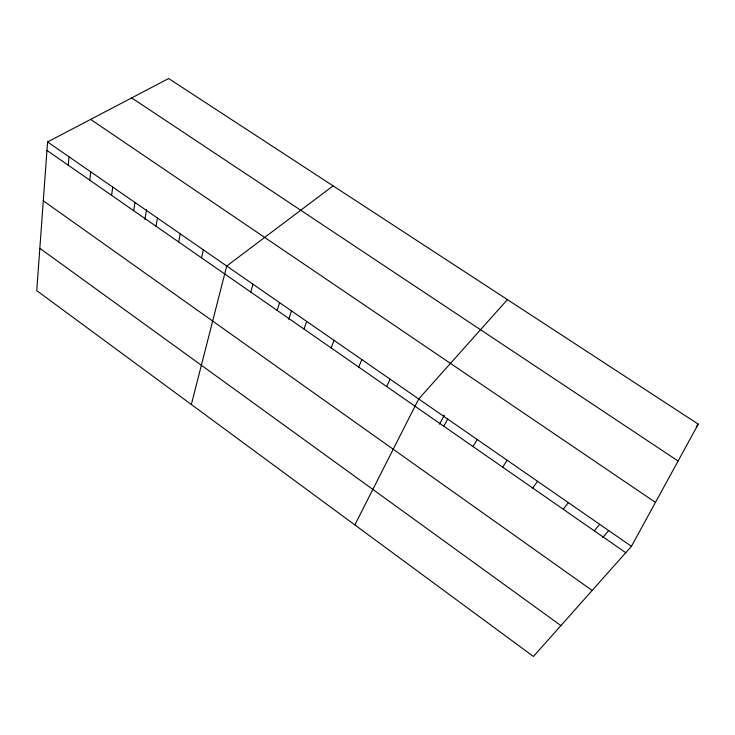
<?xml version="1.0" encoding="UTF-8"?>
<svg xmlns="http://www.w3.org/2000/svg" width="735" height="735" viewBox="0 0 735 735"><rect width="100%" height="100%" fill="white"/><g stroke="black" fill="none" stroke-linecap="round" stroke-linejoin="round"><path stroke-width="1.1" d="M47.582 141.956L36.75 290.637L533.426 656.465L631.448 546.325L698.25 424.15L168.646 78.535L47.582 141.956L631.448 546.325M68.254 165.21L69.035 156.812M89.799 180.185L90.745 171.843M111.601 195.335L112.712 187.067M133.669 210.679L134.955 202.465M144.914 219.407L146.587 209.475M156.004 226.205L157.474 218.065M178.623 241.916L180.268 233.849M201.519 257.829L203.347 249.836M191.348 404.507L226.72 266.024L333.102 185.854M250.745 292.052L252.987 284.215M277.168 310.418L279.631 302.664M288.69 319.339L291.538 310.776M303.959 329.041L306.651 321.379M331.127 347.921L334.058 340.36M358.689 367.087L361.868 359.617M386.656 386.518L390.074 379.159M354.84 524.928L418.702 398.976L507.407 299.604M439.466 424.168L444.344 415.211M443.802 426.245L447.744 419.097M473.009 446.54L477.226 439.512M502.648 467.148L507.141 460.239M532.737 488.058L537.515 481.269M563.276 509.281L568.348 502.621M594.284 530.835L599.659 524.303M602.663 537.68L608.58 530.652M696.192 426.594L698.25 424.15M131.675 97.902L678.093 461.01M90.626 119.401L655.464 502.391M46.966 150.409L625.761 552.711M43.301 200.82L592.153 590.481M39.837 248.311L560.915 625.577"/></g></svg>
